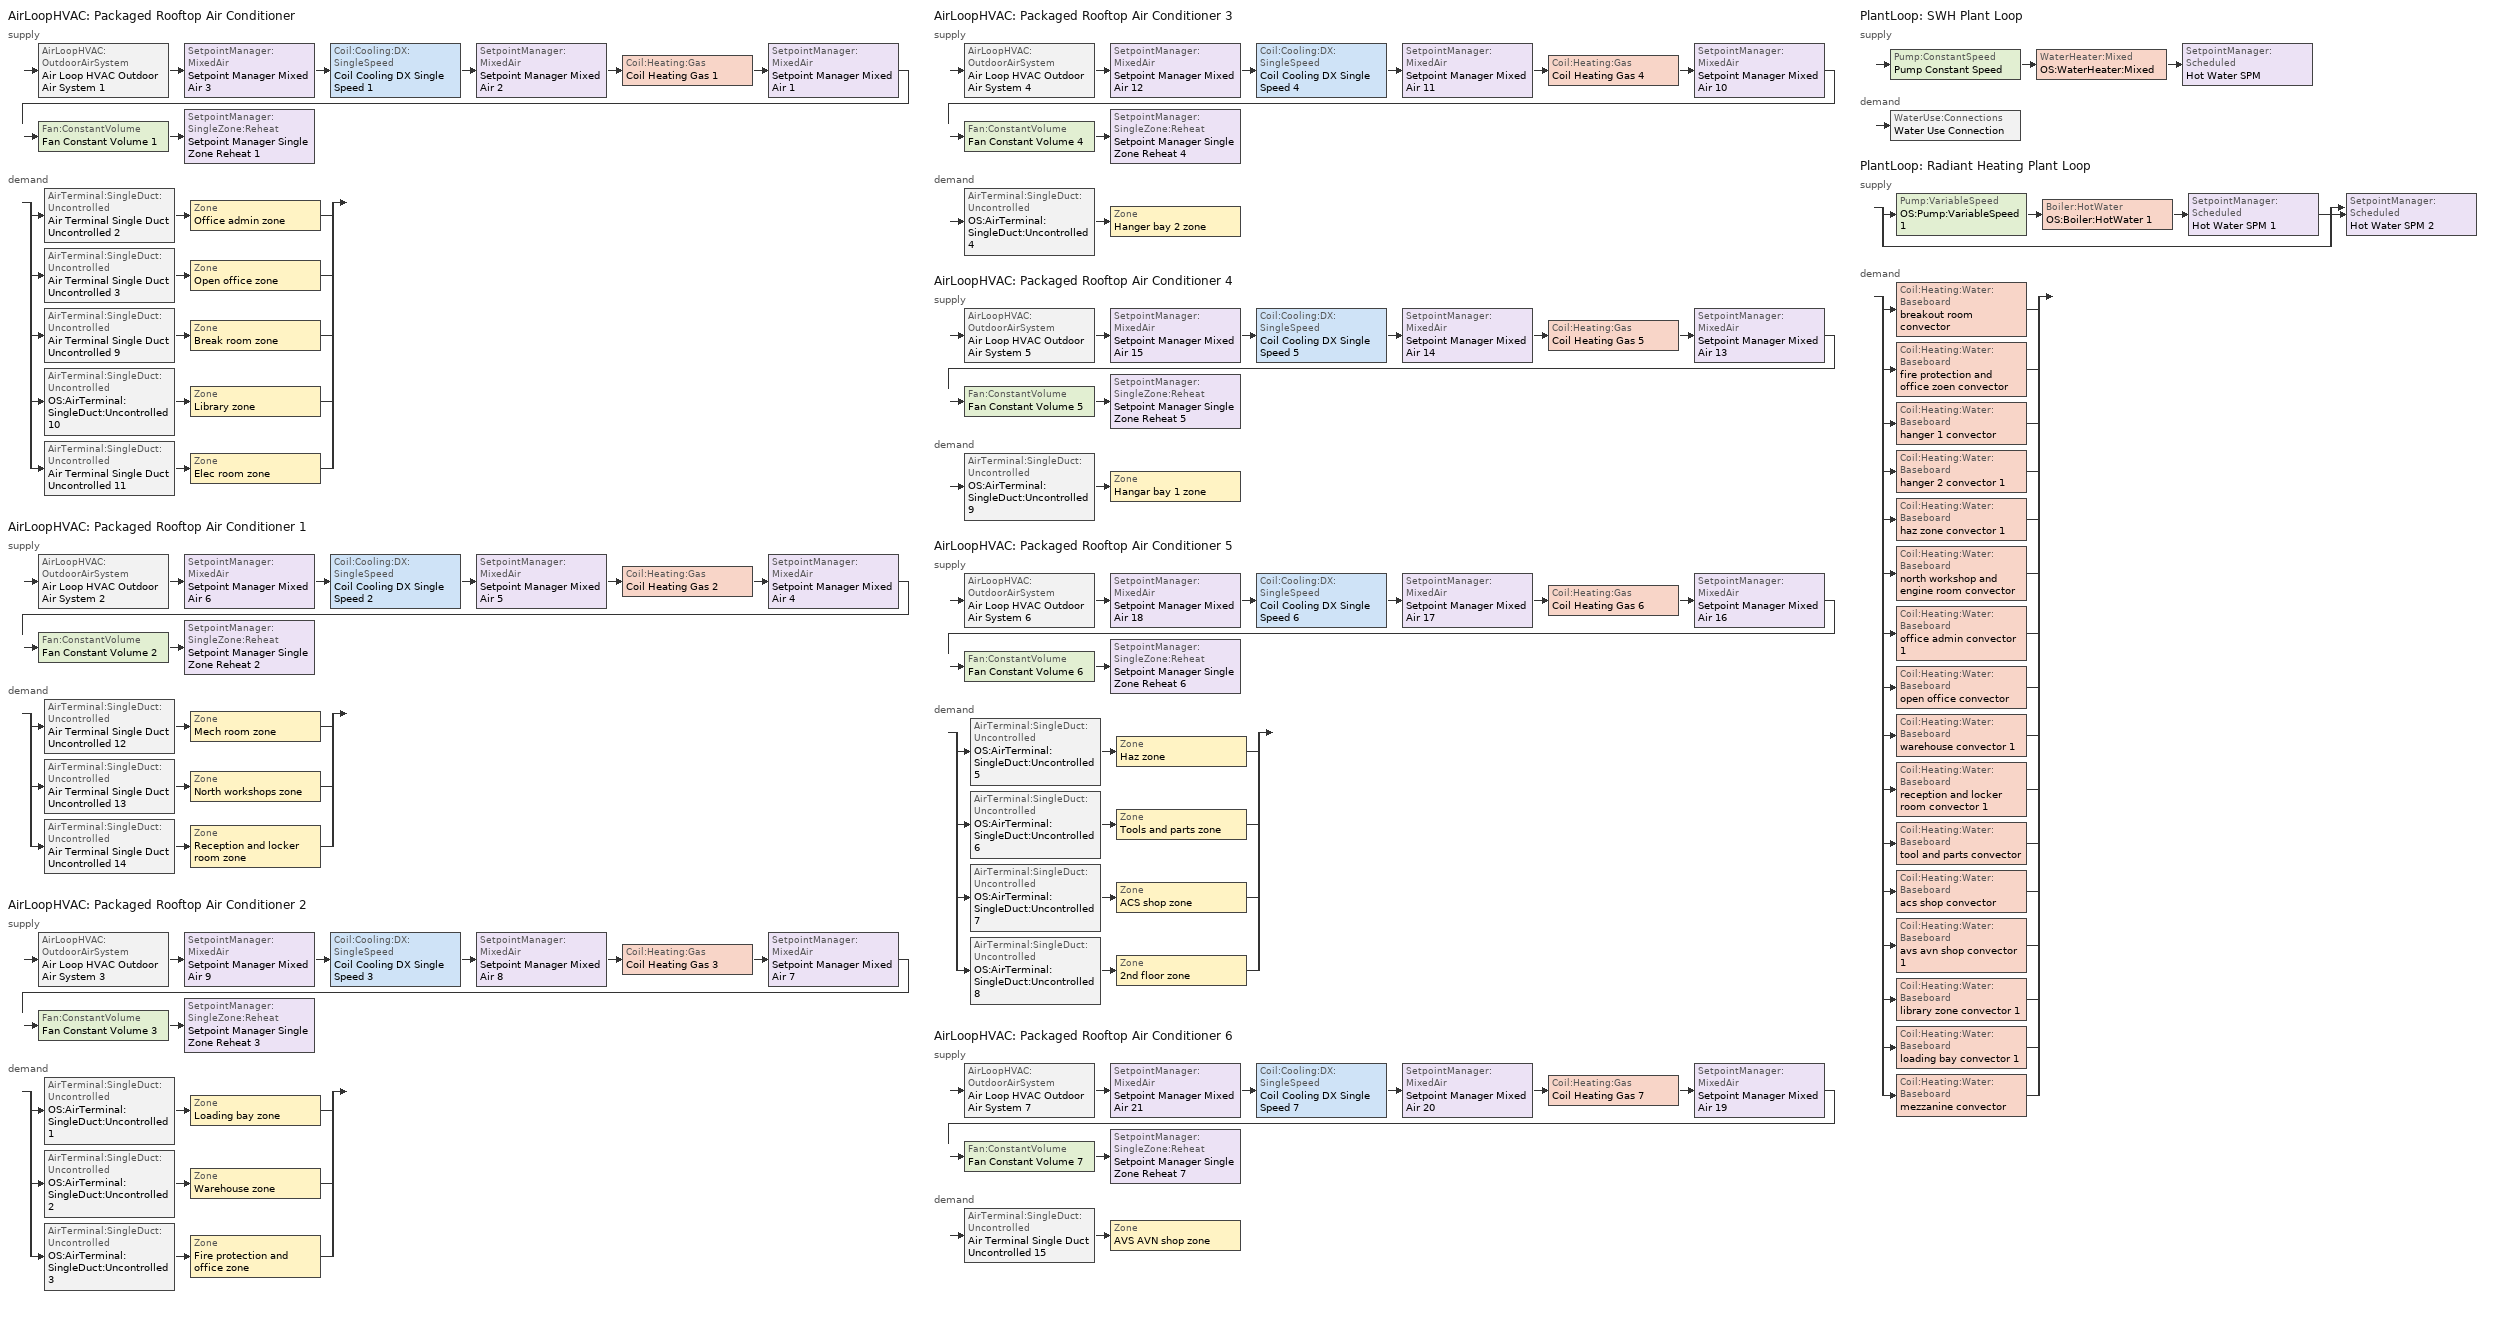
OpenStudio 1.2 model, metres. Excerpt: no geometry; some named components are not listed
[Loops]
AirLoopHVAC 'Packaged Rooftop Air Conditioner'
 supply: AirLoopHVAC:OutdoorAirSystem 'Air Loop HVAC Outdoor Air System 1' > SetpointManager:MixedAir 'Setpoint Manager Mixed Air 3' > Coil:Cooling:DX:SingleSpeed 'Coil Cooling DX Single Speed 1' > SetpointManager:MixedAir 'Setpoint Manager Mixed Air 2' > Coil:Heating:Gas 'Coil Heating Gas 1' > SetpointManager:MixedAir 'Setpoint Manager Mixed Air 1' > Fan:ConstantVolume 'Fan Constant Volume 1' > SetpointManager:SingleZone:Reheat 'Setpoint Manager Single Zone Reheat 1'
 demand: split
  | AirTerminal:SingleDuct:Uncontrolled 'Air Terminal Single Duct Uncontrolled 2' > Zone 'Office admin zone'
  | AirTerminal:SingleDuct:Uncontrolled 'Air Terminal Single Duct Uncontrolled 3' > Zone 'Open office zone'
  | AirTerminal:SingleDuct:Uncontrolled 'Air Terminal Single Duct Uncontrolled 9' > Zone 'Break room zone'
  | AirTerminal:SingleDuct:Uncontrolled 'OS:AirTerminal:SingleDuct:Uncontrolled 10' > Zone 'Library zone'
  | AirTerminal:SingleDuct:Uncontrolled 'Air Terminal Single Duct Uncontrolled 11' > Zone 'Elec room zone'
AirLoopHVAC 'Packaged Rooftop Air Conditioner 1'
 supply: AirLoopHVAC:OutdoorAirSystem 'Air Loop HVAC Outdoor Air System 2' > SetpointManager:MixedAir 'Setpoint Manager Mixed Air 6' > Coil:Cooling:DX:SingleSpeed 'Coil Cooling DX Single Speed 2' > SetpointManager:MixedAir 'Setpoint Manager Mixed Air 5' > Coil:Heating:Gas 'Coil Heating Gas 2' > SetpointManager:MixedAir 'Setpoint Manager Mixed Air 4' > Fan:ConstantVolume 'Fan Constant Volume 2' > SetpointManager:SingleZone:Reheat 'Setpoint Manager Single Zone Reheat 2'
 demand: split
  | AirTerminal:SingleDuct:Uncontrolled 'Air Terminal Single Duct Uncontrolled 12' > Zone 'Mech room zone'
  | AirTerminal:SingleDuct:Uncontrolled 'Air Terminal Single Duct Uncontrolled 13' > Zone 'North workshops zone'
  | AirTerminal:SingleDuct:Uncontrolled 'Air Terminal Single Duct Uncontrolled 14' > Zone 'Reception and locker room zone'
AirLoopHVAC 'Packaged Rooftop Air Conditioner 2'
 supply: AirLoopHVAC:OutdoorAirSystem 'Air Loop HVAC Outdoor Air System 3' > SetpointManager:MixedAir 'Setpoint Manager Mixed Air 9' > Coil:Cooling:DX:SingleSpeed 'Coil Cooling DX Single Speed 3' > SetpointManager:MixedAir 'Setpoint Manager Mixed Air 8' > Coil:Heating:Gas 'Coil Heating Gas 3' > SetpointManager:MixedAir 'Setpoint Manager Mixed Air 7' > Fan:ConstantVolume 'Fan Constant Volume 3' > SetpointManager:SingleZone:Reheat 'Setpoint Manager Single Zone Reheat 3'
 demand: split
  | AirTerminal:SingleDuct:Uncontrolled 'OS:AirTerminal:SingleDuct:Uncontrolled 1' > Zone 'Loading bay zone'
  | AirTerminal:SingleDuct:Uncontrolled 'OS:AirTerminal:SingleDuct:Uncontrolled 2' > Zone 'Warehouse zone'
  | AirTerminal:SingleDuct:Uncontrolled 'OS:AirTerminal:SingleDuct:Uncontrolled 3' > Zone 'Fire protection and office zone'
AirLoopHVAC 'Packaged Rooftop Air Conditioner 3'
 supply: AirLoopHVAC:OutdoorAirSystem 'Air Loop HVAC Outdoor Air System 4' > SetpointManager:MixedAir 'Setpoint Manager Mixed Air 12' > Coil:Cooling:DX:SingleSpeed 'Coil Cooling DX Single Speed 4' > SetpointManager:MixedAir 'Setpoint Manager Mixed Air 11' > Coil:Heating:Gas 'Coil Heating Gas 4' > SetpointManager:MixedAir 'Setpoint Manager Mixed Air 10' > Fan:ConstantVolume 'Fan Constant Volume 4' > SetpointManager:SingleZone:Reheat 'Setpoint Manager Single Zone Reheat 4'
 demand: AirTerminal:SingleDuct:Uncontrolled 'OS:AirTerminal:SingleDuct:Uncontrolled 4' > Zone 'Hanger bay 2 zone'
AirLoopHVAC 'Packaged Rooftop Air Conditioner 4'
 supply: AirLoopHVAC:OutdoorAirSystem 'Air Loop HVAC Outdoor Air System 5' > SetpointManager:MixedAir 'Setpoint Manager Mixed Air 15' > Coil:Cooling:DX:SingleSpeed 'Coil Cooling DX Single Speed 5' > SetpointManager:MixedAir 'Setpoint Manager Mixed Air 14' > Coil:Heating:Gas 'Coil Heating Gas 5' > SetpointManager:MixedAir 'Setpoint Manager Mixed Air 13' > Fan:ConstantVolume 'Fan Constant Volume 5' > SetpointManager:SingleZone:Reheat 'Setpoint Manager Single Zone Reheat 5'
 demand: AirTerminal:SingleDuct:Uncontrolled 'OS:AirTerminal:SingleDuct:Uncontrolled 9' > Zone 'Hangar bay 1 zone'
AirLoopHVAC 'Packaged Rooftop Air Conditioner 5'
 supply: AirLoopHVAC:OutdoorAirSystem 'Air Loop HVAC Outdoor Air System 6' > SetpointManager:MixedAir 'Setpoint Manager Mixed Air 18' > Coil:Cooling:DX:SingleSpeed 'Coil Cooling DX Single Speed 6' > SetpointManager:MixedAir 'Setpoint Manager Mixed Air 17' > Coil:Heating:Gas 'Coil Heating Gas 6' > SetpointManager:MixedAir 'Setpoint Manager Mixed Air 16' > Fan:ConstantVolume 'Fan Constant Volume 6' > SetpointManager:SingleZone:Reheat 'Setpoint Manager Single Zone Reheat 6'
 demand: split
  | AirTerminal:SingleDuct:Uncontrolled 'OS:AirTerminal:SingleDuct:Uncontrolled 5' > Zone 'Haz zone'
  | AirTerminal:SingleDuct:Uncontrolled 'OS:AirTerminal:SingleDuct:Uncontrolled 6' > Zone 'Tools and parts zone'
  | AirTerminal:SingleDuct:Uncontrolled 'OS:AirTerminal:SingleDuct:Uncontrolled 7' > Zone 'ACS shop zone'
  | AirTerminal:SingleDuct:Uncontrolled 'OS:AirTerminal:SingleDuct:Uncontrolled 8' > Zone '2nd floor zone'
AirLoopHVAC 'Packaged Rooftop Air Conditioner 6'
 supply: AirLoopHVAC:OutdoorAirSystem 'Air Loop HVAC Outdoor Air System 7' > SetpointManager:MixedAir 'Setpoint Manager Mixed Air 21' > Coil:Cooling:DX:SingleSpeed 'Coil Cooling DX Single Speed 7' > SetpointManager:MixedAir 'Setpoint Manager Mixed Air 20' > Coil:Heating:Gas 'Coil Heating Gas 7' > SetpointManager:MixedAir 'Setpoint Manager Mixed Air 19' > Fan:ConstantVolume 'Fan Constant Volume 7' > SetpointManager:SingleZone:Reheat 'Setpoint Manager Single Zone Reheat 7'
 demand: AirTerminal:SingleDuct:Uncontrolled 'Air Terminal Single Duct Uncontrolled 15' > Zone 'AVS AVN shop zone'
PlantLoop 'SWH Plant Loop'
 supply: Pump:ConstantSpeed 'Pump Constant Speed' > WaterHeater:Mixed 'OS:WaterHeater:Mixed' > SetpointManager:Scheduled 'Hot Water SPM'
 demand: WaterUse:Connections 'Water Use Connection'
PlantLoop 'Radiant Heating Plant Loop'
 supply: split
  | Pump:VariableSpeed 'OS:Pump:VariableSpeed 1' > Boiler:HotWater 'OS:Boiler:HotWater 1' > SetpointManager:Scheduled 'Hot Water SPM 1'
  | bypass
  join > SetpointManager:Scheduled 'Hot Water SPM 2'
 demand: split
  | Coil:Heating:Water:Baseboard 'breakout room convector'
  | Coil:Heating:Water:Baseboard 'fire protection and office zoen convector'
  | Coil:Heating:Water:Baseboard 'hanger 1 convector'
  | Coil:Heating:Water:Baseboard 'hanger 2 convector 1'
  | Coil:Heating:Water:Baseboard 'haz zone convector 1'
  | Coil:Heating:Water:Baseboard 'north workshop and engine room convector'
  | Coil:Heating:Water:Baseboard 'office admin convector 1'
  | Coil:Heating:Water:Baseboard 'open office convector'
  | Coil:Heating:Water:Baseboard 'warehouse convector 1'
  | Coil:Heating:Water:Baseboard 'reception and locker room convector 1'
  | Coil:Heating:Water:Baseboard 'tool and parts convector'
  | Coil:Heating:Water:Baseboard 'acs shop convector'
  | Coil:Heating:Water:Baseboard 'avs avn shop convector 1'
  | Coil:Heating:Water:Baseboard 'library zone convector 1'
  | Coil:Heating:Water:Baseboard 'loading bay convector 1'
  | Coil:Heating:Water:Baseboard 'mezzanine convector'
[AirLoopHVAC] Design Supply Air Flow Rate {m3/s}=AutoSize
Packaged Rooftop Air Conditioner; Packaged Rooftop Air Conditioner 1; Packaged Rooftop Air Conditioner 2; Packaged Rooftop Air Conditioner 3; Packaged Rooftop Air Conditioner 4; Packaged Rooftop Air Conditioner 5; Packaged Rooftop Air Conditioner 6
[Sizing:System] Type of Load to Size On=Sensible; Design Outdoor Air Flow Rate {m3/s}=Autosize; Minimum System Air Flow Ratio=1; Preheat Design Temperature {C}=7; Preheat Design Humidity Ratio {kg-H2O/kg-Air}=0.008; Precool Design Temperature {C}=12.8; Precool Design Humidity Ratio {kg-H2O/kg-Air}=0.008; Central Cooling Design Supply Air Temperature {C}=12.8; Central Heating Design Supply Air Temperature {C}=40; Sizing Option=NonCoincident; 100% Outdoor Air in Cooling=Yes; 100% Outdoor Air in Heating=Yes; Central Cooling Design Supply Air Humidity Ratio {kg-H2O/kg-Air}=0.0085; Central Heating Design Supply Air Humidity Ratio {kg-H2O/kg-Air}=0.008; Cooling Design Air Flow Method=DesignDay; Cooling Design Air Flow Rate {m3/s}=0; Heating Design Air Flow Method=DesignDay; Heating Design Air Flow Rate {m3/s}=0; System Outdoor Air Method=ZoneSum
Packaged Rooftop Air Conditioner; Packaged Rooftop Air Conditioner 1; Packaged Rooftop Air Conditioner 2; Packaged Rooftop Air Conditioner 3; Packaged Rooftop Air Conditioner 4; Packaged Rooftop Air Conditioner 5; Packaged Rooftop Air Conditioner 6
[Fan:ConstantVolume] Availability Schedule=Always On Discrete; Pressure Rise {Pa}=500; Maximum Flow Rate {m3/s}=AutoSize
Fan Constant Volume 1; Fan Constant Volume 2; Fan Constant Volume 3; Fan Constant Volume 4; Fan Constant Volume 5; Fan Constant Volume 6; Fan Constant Volume 7
[Coil:Heating:Gas] Availability Schedule=Always On Discrete; Gas Burner Efficiency=0.8; Nominal Capacity {W}=AutoSize; Parasitic Electric Load {W}=0; Parasitic Gas Load {W}=0
Coil Heating Gas 1; Coil Heating Gas 2; Coil Heating Gas 3; Coil Heating Gas 4; Coil Heating Gas 5; Coil Heating Gas 6; Coil Heating Gas 7
[Coil:Cooling:DX:SingleSpeed] Availability Schedule=Always On Discrete; Rated Total Cooling Capacity {W}=autosize; Rated Sensible Heat Ratio=autosize; Rated COP {W/W}=3; Rated Air Flow Rate {m3/s}=autosize; Rated Evaporator Fan Power Per Volume Flow Rate {W/(m3/s)}=773.3; Condenser Type=AirCooled; Evaporative Condenser Effectiveness=0; Evaporative Condenser Air Flow Rate {m3/s}=Autosize; Evaporative Condenser Pump Rated Power Consumption {W}=Autosize; Crankcase Heater Capacity {W}=0; Maximum Outdoor Dry-Bulb Temperature for Crankcase Heater Operation {C}=0; Basin Heater Capacity {W/K}=0; Basin Heater Setpoint Temperature {C}=10
Name | Total Cooling Capacity Function of Temperature Curve | Total Cooling Capacity Function of Flow Fraction Curve | Energy Input Ratio Function of Temperature Curve | Energy Input Ratio Function of Flow Fraction Curve | Part Load Fraction Correlation Curve
Coil Cooling DX Single Speed 1 | Curve Biquadratic 1 | Curve Quadratic 1 | Curve Biquadratic 2 | Curve Quadratic 2 | Curve Quadratic 3
Coil Cooling DX Single Speed 2 | Curve Biquadratic 3 | Curve Quadratic 4 | Curve Biquadratic 4 | Curve Quadratic 5 | Curve Quadratic 6
Coil Cooling DX Single Speed 3 | Curve Biquadratic 5 | Curve Quadratic 7 | Curve Biquadratic 6 | Curve Quadratic 8 | Curve Quadratic 9
Coil Cooling DX Single Speed 4 | Curve Biquadratic 7 | Curve Quadratic 10 | Curve Biquadratic 8 | Curve Quadratic 11 | Curve Quadratic 12
Coil Cooling DX Single Speed 5 | Curve Biquadratic 9 | Curve Quadratic 13 | Curve Biquadratic 10 | Curve Quadratic 14 | Curve Quadratic 15
Coil Cooling DX Single Speed 6 | Curve Biquadratic 11 | Curve Quadratic 16 | Curve Biquadratic 12 | Curve Quadratic 17 | Curve Quadratic 18
Coil Cooling DX Single Speed 7 | Curve Biquadratic 13 | Curve Quadratic 19 | Curve Biquadratic 14 | Curve Quadratic 20 | Curve Quadratic 21
[SetpointManager:SingleZone:Reheat] Minimum Supply Air Temperature {C}=13; Maximum Supply Air Temperature {C}=43
Name | Control Zone
Setpoint Manager Single Zone Reheat 1 | Office admin zone
Setpoint Manager Single Zone Reheat 2 | Mech room zone
Setpoint Manager Single Zone Reheat 3 | Loading bay zone
Setpoint Manager Single Zone Reheat 4 | Hanger bay 2 zone
Setpoint Manager Single Zone Reheat 5 | Hangar bay 1 zone
Setpoint Manager Single Zone Reheat 6 | Haz zone
Setpoint Manager Single Zone Reheat 7 | AVS AVN shop zone
[Controller:OutdoorAir] Minimum Outdoor Air Flow Rate {m3/s}=Autosize; Maximum Outdoor Air Flow Rate {m3/s}=Autosize; Economizer Control Type=NoEconomizer; Economizer Control Action Type=ModulateFlow; Economizer Maximum Limit Dry-Bulb Temperature {C}=28; Economizer Maximum Limit Enthalpy {J/kg}=64000; Economizer Minimum Limit Dry-Bulb Temperature {C}=-100; Lockout Type=NoLockout; Minimum Limit Type=FixedMinimum; High Humidity Control=No; Heat Recovery Bypass Control Type=BypassWhenOAFlowGreaterThanMinimum
Name | Controller Mechanical Ventilation
Controller Outdoor Air 1 | Controller Mechanical Ventilation 1
Controller Outdoor Air 2 | Controller Mechanical Ventilation 2
Controller Outdoor Air 3 | Controller Mechanical Ventilation 3
Controller Outdoor Air 4 | Controller Mechanical Ventilation 4
Controller Outdoor Air 5 | Controller Mechanical Ventilation 5
Controller Outdoor Air 6 | Controller Mechanical Ventilation 6
Controller Outdoor Air 7 | Controller Mechanical Ventilation 7
[Controller:MechanicalVentilation] Availability Schedule=Always On Discrete; System Outdoor Air Method=ZoneSum
Name | Demand Controlled Ventilation
Controller Mechanical Ventilation 1; Controller Mechanical Ventilation 3; Controller Mechanical Ventilation 4; Controller Mechanical Ventilation 5; Controller Mechanical Ventilation 6; Controller Mechanical Ventilation 7
Controller Mechanical Ventilation 2 | No
[AirLoopHVAC:OutdoorAirSystem]
Name | Controller
Air Loop HVAC Outdoor Air System 1 | Controller Outdoor Air 1
Air Loop HVAC Outdoor Air System 2 | Controller Outdoor Air 2
Air Loop HVAC Outdoor Air System 3 | Controller Outdoor Air 3
Air Loop HVAC Outdoor Air System 4 | Controller Outdoor Air 4
Air Loop HVAC Outdoor Air System 5 | Controller Outdoor Air 5
Air Loop HVAC Outdoor Air System 6 | Controller Outdoor Air 6
Air Loop HVAC Outdoor Air System 7 | Controller Outdoor Air 7
[Sizing:Zone] Zone Cooling Design Supply Air Temperature {C}=14; Zone Heating Design Supply Air Temperature {C}=40; Zone Cooling Design Supply Air Humidity Ratio {kg-H2O/kg-air}=0.0085; Zone Heating Design Supply Air Humidity Ratio {kg-H2O/kg-air}=0.008; Heating Design Air Flow Method=DesignDay
Office admin zone; Open office zone; Elec room zone; Break room zone; Library zone; Mech room zone; Reception and locker room zone; North workshops zone; Loading bay zone; Warehouse zone; Fire protection and office zone; ACS shop zone; Tools and parts zone; AVS AVN shop zone; Haz zone; 2nd floor zone; Hangar bay 1 zone; Hanger bay 2 zone
[Zone equipment]
Office admin zone: Air Terminal Single Duct Uncontrolled 2, office admin convector
Open office zone: Air Terminal Single Duct Uncontrolled 3, open office convector 1
Elec room zone: Air Terminal Single Duct Uncontrolled 11
Break room zone: Air Terminal Single Duct Uncontrolled 9, breakroom convector
Library zone: library zone convector, OS:AirTerminal:SingleDuct:Uncontrolled 10
Mech room zone: Air Terminal Single Duct Uncontrolled 12
Reception and locker room zone: Air Terminal Single Duct Uncontrolled 14, reception and locker room convector
North workshops zone: Air Terminal Single Duct Uncontrolled 13, north workshop and engine room convector 1
Loading bay zone: OS:AirTerminal:SingleDuct:Uncontrolled 1, loading bay convector
Warehouse zone: OS:AirTerminal:SingleDuct:Uncontrolled 2, warehouse convector
Fire protection and office zone: OS:AirTerminal:SingleDuct:Uncontrolled 3, fire protection and office zone convector
ACS shop zone: OS:AirTerminal:SingleDuct:Uncontrolled 7, acs shop convector 1
Tools and parts zone: OS:AirTerminal:SingleDuct:Uncontrolled 6, tool and parts convector 1
AVS AVN shop zone: Air Terminal Single Duct Uncontrolled 15, avs avn shop convector
Haz zone: OS:AirTerminal:SingleDuct:Uncontrolled 5, haz zone convector
2nd floor zone: OS:AirTerminal:SingleDuct:Uncontrolled 8, mezzanine convector 1
Hangar bay 1 zone: OS:AirTerminal:SingleDuct:Uncontrolled 9, hanger 1 convector 1
Hanger bay 2 zone: OS:AirTerminal:SingleDuct:Uncontrolled 4, hanger 2 convector
[AirTerminal:SingleDuct:Uncontrolled] Maximum Air Flow Rate {m3/s}=AutoSize
Name | Availability Schedule
Air Terminal Single Duct Uncontrolled 2; Air Terminal Single Duct Uncontrolled 3; Air Terminal Single Duct Uncontrolled 9; Air Terminal Single Duct Uncontrolled 11; Air Terminal Single Duct Uncontrolled 12; Air Terminal Single Duct Uncontrolled 13; Air Terminal Single Duct Uncontrolled 14; Air Terminal Single Duct Uncontrolled 15 | Always On Discrete
OS:AirTerminal:SingleDuct:Uncontrolled 1 | Always On Discrete 1
OS:AirTerminal:SingleDuct:Uncontrolled 2 | Always On Discrete 2
OS:AirTerminal:SingleDuct:Uncontrolled 3 | Always On Discrete 3
OS:AirTerminal:SingleDuct:Uncontrolled 4 | Always On Discrete 4
OS:AirTerminal:SingleDuct:Uncontrolled 5 | Always On Discrete 5
OS:AirTerminal:SingleDuct:Uncontrolled 6 | Always On Discrete 6
OS:AirTerminal:SingleDuct:Uncontrolled 7 | Always On Discrete 7
OS:AirTerminal:SingleDuct:Uncontrolled 8 | Always On Discrete 8
OS:AirTerminal:SingleDuct:Uncontrolled 9 | Always On Discrete 9
OS:AirTerminal:SingleDuct:Uncontrolled 10 | Always On Discrete 13
[WaterUse:Equipment:Definition]
Bathroom Sink Definition 2: Peak Flow Rate {m3/s}=0.00017846
[WaterUse:Equipment]
Bathroom Sink 2: Water Use Equipment Definition=Bathroom Sink Definition 2; Flow Rate Fraction Schedule=HW equip
[PlantLoop] Plant Loop Volume {m3}=Autocalculate
Name | Fluid Type
SWH Plant Loop
Radiant Heating Plant Loop | Water
[Sizing:Plant] Loop Type=Heating; Design Loop Exit Temperature {C}=82; Loop Design Temperature Difference {deltaC}=11
SWH Plant Loop; Radiant Heating Plant Loop
[WaterHeater:Mixed]
OS:WaterHeater:Mixed: Tank Volume {m3}=0.3785; Setpoint Temperature Schedule=Water Heater Setpoint Temperature; Deadband Temperature Difference {deltaC}=2; Maximum Temperature Limit {C}=82.22; Heater Control Type=Cycle; Heater Maximum Capacity {W}=845000; Heater Fuel Type=NaturalGas; Heater Thermal Efficiency=0.8; Off Cycle Parasitic Fuel Consumption Rate {W}=20; Off Cycle Parasitic Fuel Type=NaturalGas; Off Cycle Parasitic Heat Fraction to Tank=0.8; On Cycle Parasitic Fuel Type=NaturalGas; Ambient Temperature Indicator=Schedule; Ambient Temperature Schedule=Water Heater Ambient Temperature; Off Cycle Loss Coefficient to Ambient Temperature {W/K}=6; On Cycle Loss Coefficient to Ambient Temperature {W/K}=6; On Cycle Loss Fraction to Thermal Zone=1; Peak Use Flow Rate {m3/s}=0.00017846; Use Flow Rate Fraction Schedule=HW equip; Use Side Effectiveness=1; Source Side Effectiveness=1; Use Side Design Flow Rate {m3/s}=autosize; Source Side Design Flow Rate {m3/s}=autosize; Indirect Water Heating Recovery Time {hr}=1.5
[Pump:ConstantSpeed]
Pump Constant Speed: Rated Flow Rate {m3/s}=Autosize; Rated Pump Head {Pa}=179352; Rated Power Consumption {W}=autosize; Motor Efficiency=0.9; Fraction of Motor Inefficiencies to Fluid Stream=0; Pump Control Type=Intermittent
[SetpointManager:Scheduled] Schedule=Hot Water Temperature
Name | Control Variable
Hot Water SPM; Hot Water SPM 2 | Temperature
Hot Water SPM 1 | MaximumTemperature
[WaterUse:Connections]
Water Use Connection: Water Use Equipment Name 1=Bathroom Sink 2
[Boiler:HotWater]
OS:Boiler:HotWater 1: Efficiency Curve Temperature Evaluation Variable=LeavingBoiler; Normalized Boiler Efficiency Curve=Boiler Efficiency; Water Outlet Upper Temperature Limit {C}=99; Boiler Flow Mode=LeavingSetpointModulated; Parasitic Electric Load {W}=0; Sizing Factor=1
[ZoneHVAC:Baseboard:Convective:Water] Availability Schedule=Always On Discrete 1
Name | Heating Coil
avs avn shop convector | avs avn shop convector 1
breakroom convector | breakout room convector
fire protection and office zone convector | fire protection and office zoen convector
hanger 1 convector 1 | hanger 1 convector
hanger 2 convector | hanger 2 convector 1
haz zone convector | haz zone convector 1
north workshop and engine room convector 1 | north workshop and engine room convector
office admin convector | office admin convector 1
open office convector 1 | open office convector
warehouse convector | warehouse convector 1
reception and locker room convector | reception and locker room convector 1
tool and parts convector 1 | tool and parts convector
acs shop convector 1 | acs shop convector
library zone convector | library zone convector 1
loading bay convector | loading bay convector 1
mezzanine convector 1 | mezzanine convector
[Coil:Heating:Water:Baseboard] U-Factor Times Area Value {W/K}=autosize; Maximum Water Flow Rate {m3/s}=autosize; Convergence Tolerance=0.001
avs avn shop convector 1; breakout room convector; fire protection and office zoen convector; hanger 1 convector; hanger 2 convector 1; haz zone convector 1; north workshop and engine room convector; office admin convector 1; open office convector; warehouse convector 1; reception and locker room convector 1; tool and parts convector; acs shop convector; library zone convector 1; loading bay convector 1; mezzanine convector
[Schedule:Constant] Value=1
Always On Discrete; Always On Discrete 1; Always On Discrete 2; Always On Discrete 3; Always On Discrete 4; Always On Discrete 5; Always On Discrete 6; Always On Discrete 7; Always On Discrete 8; Always On Discrete 9; Always On Discrete 13
[Schedule:Ruleset]
Name | Default Day Schedule | Summer Design Day Schedule | Winter Design Day Schedule
HW equip | Schedule Day 22 | Schedule Day 47 | Schedule Day 48
Water Heater Setpoint Temperature | Water Heater Setpoint Temperature Default
Water Heater Ambient Temperature | Water Heater Ambient Temperature Default
Hot Water Temperature | Hot Water Temperature Default | Hot Water Temperature Summer Design Day | Hot Water Temperature Winter Design Day
[Schedule:Day]
Schedule Day 22: 7, 0, 0.0832462, 8, 0, 0.504563, 15, 0, 0.905074, 16, 0, 0.505863, 24, 0, 0.0832462
Water Heater Setpoint Temperature Default: 24, 0, 60
Water Heater Ambient Temperature Default: 24, 0, 22
Hot Water Temperature Default; Hot Water Temperature Summer Design Day; Hot Water Temperature Winter Design Day: 24, 0, 67
Schedule Day 47: 24, 0, 0.898151
Schedule Day 48: 24, 0, 0.899473
[Curve:Biquadratic]
Name | Coefficient1 Constant | Coefficient2 x | Coefficient3 x**2 | Coefficient4 y | Coefficient5 y**2 | Coefficient6 x*y | Minimum Value of x {BasedOnField A2} | Maximum Value of x {BasedOnField A2} | Minimum Value of y {BasedOnField A3} | Maximum Value of y {BasedOnField A3}
Curve Biquadratic 1; Curve Biquadratic 3; Curve Biquadratic 5; Curve Biquadratic 7; Curve Biquadratic 9; Curve Biquadratic 11; Curve Biquadratic 13 | 0.42415 | 0.04426 | -0.00042 | 0.00333 | -8e-005 | -0.00021 | 17 | 22 | 13 | 46
Curve Biquadratic 2; Curve Biquadratic 4; Curve Biquadratic 6; Curve Biquadratic 8; Curve Biquadratic 10; Curve Biquadratic 12; Curve Biquadratic 14 | 1.23649 | -0.02431 | 0.00057 | -0.01434 | 0.00063 | -0.00038 | 17 | 22 | 13 | 46
Boiler Efficiency | 1 | 0 | 0 | 0 | 0 | 0 | 0 | 1 | 0 | 1
[Curve:Quadratic]
Name | Coefficient1 Constant | Coefficient2 x | Coefficient3 x**2 | Minimum Value of x {BasedOnField A2} | Maximum Value of x {BasedOnField A2}
Curve Quadratic 1; Curve Quadratic 4; Curve Quadratic 7; Curve Quadratic 10; Curve Quadratic 13; Curve Quadratic 16; Curve Quadratic 19 | 0.77136 | 0.34053 | -0.11088 | 0.75918 | 1.13877
Curve Quadratic 2; Curve Quadratic 5; Curve Quadratic 8; Curve Quadratic 11; Curve Quadratic 14; Curve Quadratic 17; Curve Quadratic 20 | 1.2055 | -0.32953 | 0.12308 | 0.75918 | 1.13877
Curve Quadratic 3; Curve Quadratic 6; Curve Quadratic 9; Curve Quadratic 12; Curve Quadratic 15; Curve Quadratic 18; Curve Quadratic 21 | 0.771 | 0.229 | 0 | 0 | 1
